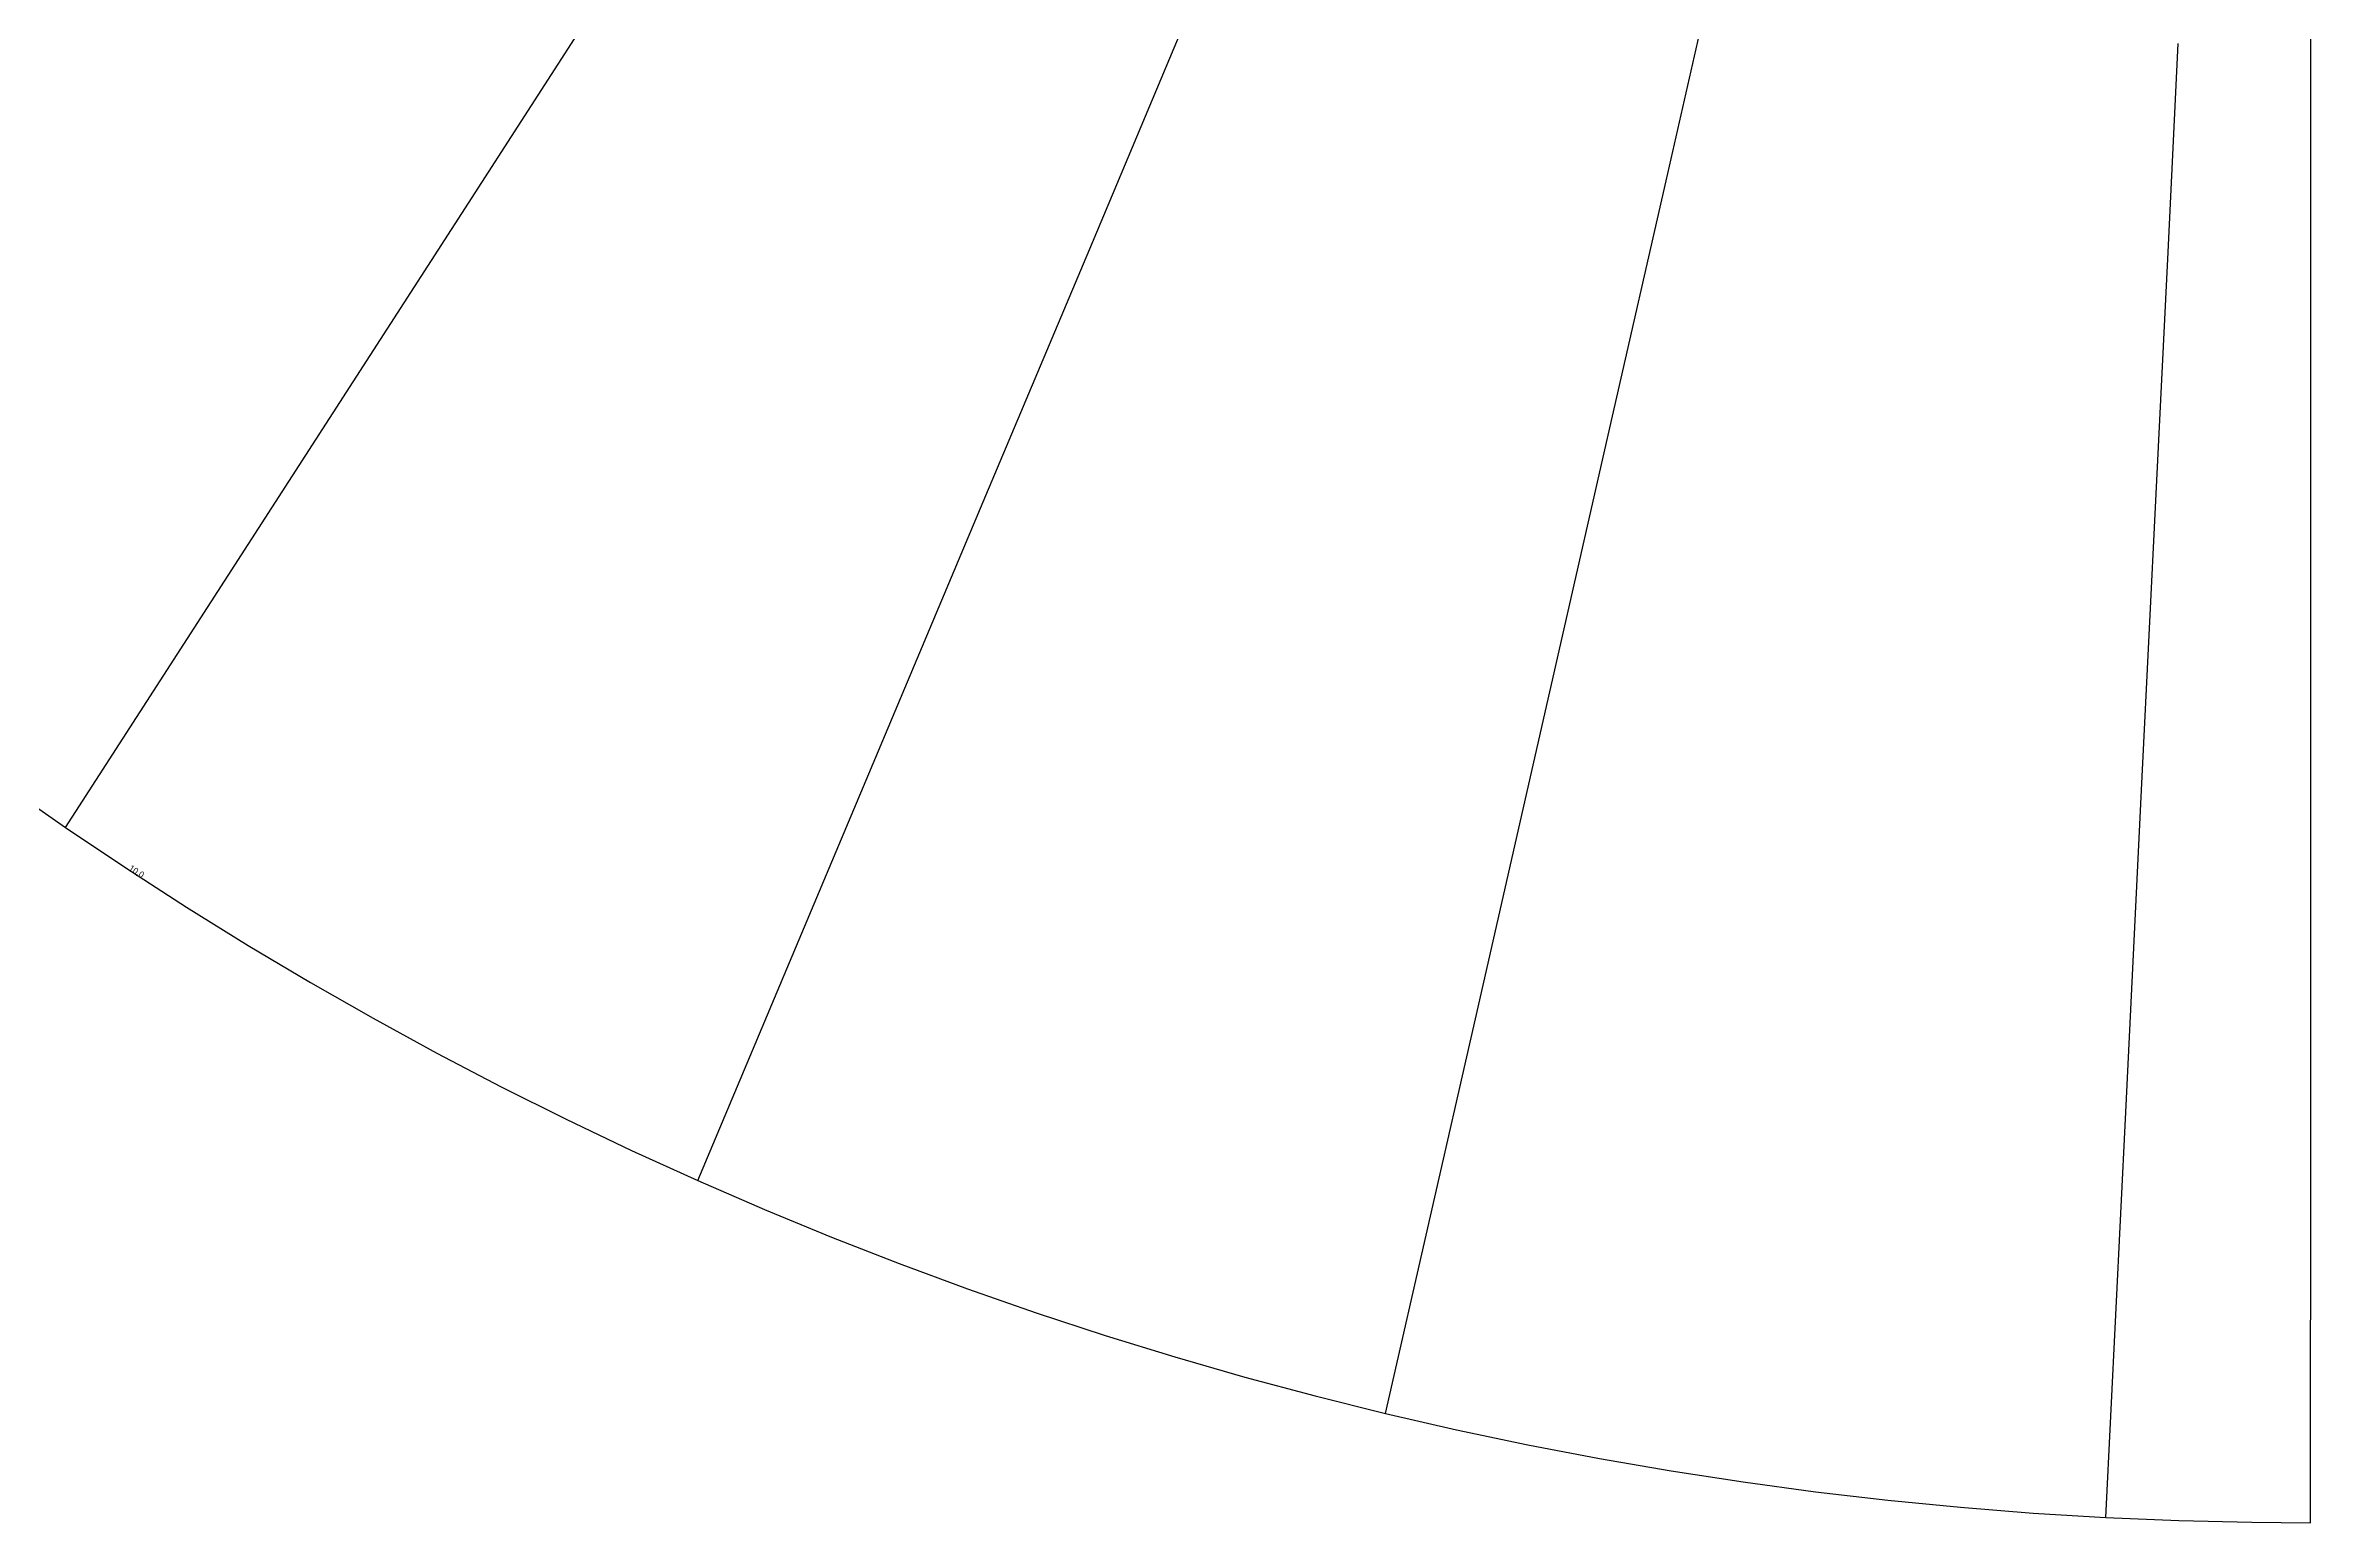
# Model space of a CAD drawing. Extents: x -36224 to 36225, y -38121 to 34420.
# Drawn here: x -20641 to 0, y -38121 to -24654 of the extents above; entities that cross this region are included whole.
import ezdxf

# ---------------------------------------------------------------- set-up
doc = ezdxf.new("R2010")
doc.units = 0
for name, color, linetype in [('MERIDIANS', 7, 'Continuous'), ('PARALLEL_LABELS', 7, 'Continuous'), ('PARALLELS', 7, 'Continuous')]:
    doc.layers.add(name, color=color, linetype=linetype)

msp = doc.modelspace()

# ---------------------------------------------------------------- linework, layer by layer
at = {"layer": 'MERIDIANS'}
for p, q in [((-0.42958, -24669.62954), (-0.40054, -23005.53678)), ((-16845.99161, -26186.51784), (-15465.98569, -24045.90688)), ((-5874.21664, -25891.25065), (-5452.59662, -24036.91062)), ((-11100.56493, -26450.98665), (-10251.2974, -24431.56881)), ((-1299.96056, -26541.57095), (-1206.5819, -24639.03851)), ((-0.46283, -26574.61253), (-0.42958, -24669.62954)), ((-6361.88372, -28036.07423), (-5874.21664, -25891.25065)), ((-18483.00934, -28725.79544), (-16845.99161, -26186.51784)), ((-12094.48831, -28814.37222), (-11100.56493, -26450.98665)), ((-1407.98141, -28742.42897), (-1299.96056, -26541.57095)), ((-0.50129, -28778.32025), (-0.46283, -26574.61253)), ((-6932.81352, -30547.09821), (-6361.88372, -28036.07423)), ((-20455.35801, -31785.22522), (-18483.00934, -28725.79544)), ((-13274.25264, -31619.65687), (-12094.48831, -28814.37222)), ((-1534.46497, -31319.45351), (-1407.98141, -28742.42897)), ((-0.54632, -31358.70185), (-0.50129, -28778.32025)), ((-7610.77194, -33528.84801), (-6932.81352, -30547.09821)), ((-1684.68705, -34380.13566), (-1534.46497, -31319.45351)), ((-0.59981, -34423.39957), (-0.54632, -31358.70185)), ((-14696.74058, -35002.09816), (-13274.25264, -31619.65687)), ((-8428.61413, -37125.82497), (-7610.77194, -33528.84801)), ((-1865.94426, -38073.13916), (-1684.68705, -34380.13566)), ((-0.66434, -38121.28936), (-0.59981, -34423.39957))]:
    msp.add_line(p, q, dxfattribs=at)
at = {"layer": 'PARALLELS'}
for p, q in [((-20995.5876, -31407.86745), (-20455.35801, -31785.22522)), ((-20455.35801, -31785.22522), (-19908.09615, -32152.86227)), ((-19908.09615, -32152.86227), (-19353.9805, -32510.63778)), ((-19353.9805, -32510.63778), (-18793.1927, -32858.41438)), ((-18793.1927, -32858.41438), (-18225.91745, -33196.05822)), ((-18225.91745, -33196.05822), (-17652.34244, -33523.43901)), ((-17652.34244, -33523.43901), (-17072.65829, -33840.43013)), ((-17072.65829, -33840.43013), (-16487.05848, -34146.90872)), ((-16487.05848, -34146.90872), (-15895.73922, -34442.7557)), ((-15895.73922, -34442.7557), (-15298.89941, -34727.85592)), ((-15298.89941, -34727.85592), (-14696.74058, -35002.09816)), ((-14696.74058, -35002.09816), (-14089.46673, -35265.37523)), ((-14089.46673, -35265.37523), (-13477.2843, -35517.58403)), ((-13477.2843, -35517.58403), (-12860.40205, -35758.62564)), ((-12860.40205, -35758.62564), (-12239.03101, -35988.40534)), ((-12239.03101, -35988.40534), (-11613.38431, -36206.83267)), ((-11613.38431, -36206.83267), (-10983.67716, -36413.82154)), ((-10983.67716, -36413.82154), (-10350.1267, -36609.29024)), ((-10350.1267, -36609.29024), (-9712.95194, -36793.16147)), ((-9712.95194, -36793.16147), (-9072.37362, -36965.36247)), ((-9072.37362, -36965.36247), (-8428.61413, -37125.82497)), ((-8428.61413, -37125.82497), (-7781.89741, -37274.4853)), ((-7781.89741, -37274.4853), (-7132.44881, -37411.28441)), ((-7132.44881, -37411.28441), (-6480.49504, -37536.16791)), ((-6480.49504, -37536.16791), (-5826.264, -37649.08609)), ((-5826.264, -37649.08609), (-5169.98473, -37749.99399)), ((-5169.98473, -37749.99399), (-4511.88723, -37838.85138)), ((-4511.88723, -37838.85138), (-3852.20243, -37915.62281)), ((-3852.20243, -37915.62281), (-3191.16201, -37980.27766)), ((-3191.16201, -37980.27766), (-2528.99832, -38032.7901)), ((-2528.99832, -38032.7901), (-1865.94426, -38073.13916)), ((-1865.94426, -38073.13916), (-1202.23316, -38101.30872)), ((-1202.23316, -38101.30872), (-538.0987, -38117.28752)), ((-538.0987, -38117.28752), (-0.66434, -38121.28936))]:
    msp.add_line(p, q, dxfattribs=at)

# ---------------------------------------------------------------- texts
at = {"layer": 'PARALLEL_LABELS'}
msp.add_text('10,0', height=55.676, rotation=327.15091, dxfattribs=at).set_placement((-19884.70939, -32167.96238))

doc.saveas('drawing.dxf')
